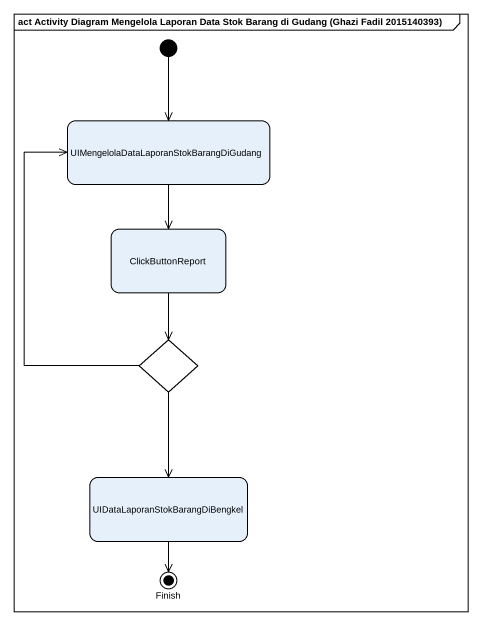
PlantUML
@startuml
mainframe act Activity Diagram Mengelola Laporan Data Stok Barang di Gudang (Ghazi Fadil 2015140393)
hide empty description
state "UIMengelolaDataLaporanStokBarangDiGudang" as UIMengelolaDataLaporanStokBa
state ClickButtonReport
state choice1 <<choice>>
state "UIDataLaporanStokBarangDiBengkel" as UIDataLaporanStokBarangDiBen
state Finish <<end>>
[*] --> UIMengelolaDataLaporanStokBa
UIMengelolaDataLaporanStokBa --> ClickButtonReport
ClickButtonReport --> choice1
choice1 -up-> UIMengelolaDataLaporanStokBa
choice1 --> UIDataLaporanStokBarangDiBen
UIDataLaporanStokBarangDiBen --> Finish
@enduml
